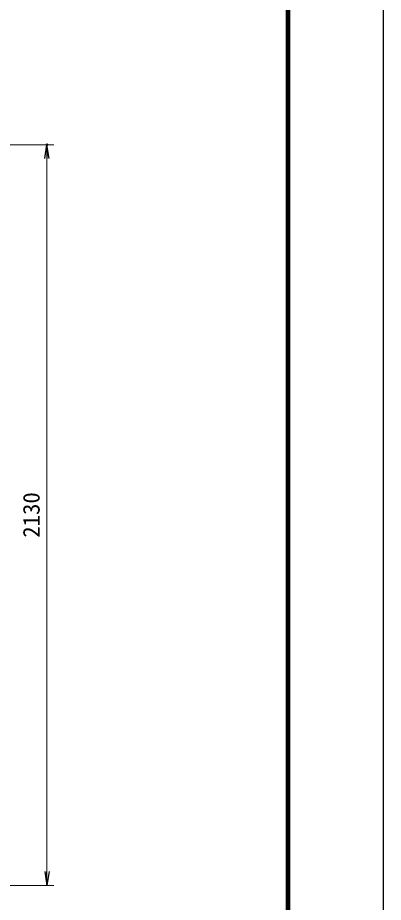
# Model space of a CAD drawing. Units: millimetres, scale not verified. Extents: x -4200 to 4200, y -2970 to 2970.
# Drawn here: x 3148 to 4200, y -892 to 1652 of the extents above; entities that cross this region are included whole.
import ezdxf
from ezdxf.enums import TextEntityAlignment as Align

# ---------------------------------------------------------------- set-up
doc = ezdxf.new("R2010")
doc.units = ezdxf.units.MM
doc.header["$LTSCALE"] = 10
doc.header["$PDMODE"] = 32
doc.header["$PDSIZE"] = 5
doc.layers.add('0-7_D-STR-DIM', color=7, linetype='Continuous', lineweight=13)
doc.layers.add('0-C_D-TTL', color=7, linetype='Continuous', lineweight=25)
doc.layers.add('0-8_0', color=7, linetype='Continuous')
doc.layers.add('0-9_Defpoints', color=8, linetype='Continuous')
doc.styles.add('ＭＳ ゴシック', font='')
doc.styles.get('ＭＳ ゴシック').set_extended_font_data('MS Gothic')

# ---------------------------------------------------------------- blocks, each defined once
blk = doc.blocks.new('_Open')
at = {"layer": '0-8_0'}
blk.add_line((-10, 1.667), (0, 0), dxfattribs=at)
blk.add_lwpolyline([(-10, -1.667), (0, 0), (-10, 0)], dxfattribs=at)

msp = doc.modelspace()

# ---------------------------------------------------------------- linework, layer by layer
at = {"layer": '0-7_D-STR-DIM'}
for p, q in [((2711.99, 1286.37), (3251.99, 1286.37)), ((3231.99, -803.63), (3231.99, 1246.37)), ((2292.24, -843.63), (3251.99, -843.63))]:
    msp.add_line(p, q, dxfattribs=at)
at = {"layer": '0-9_Defpoints'}
msp.add_point((3231.99, 1286.37), dxfattribs=at)
at = {"layer": '0-C_D-TTL', "color": 2}
msp.add_lwpolyline([(-4200, 2970), (4200, 2970), (4200, -2970), (-4200, -2970)], close=True, dxfattribs=at)
at = {"layer": '0-C_D-TTL'}
for points in [[(-3930, 2750), (3930, 2750), (3930, -2750), (-3930, -2750)], [(-3927.5, 2747.5), (3927.5, 2747.5), (3927.5, -2747.5), (-3927.5, -2747.5)], [(-3925, 2745), (3925, 2745), (3925, -2745), (-3925, -2745)], [(-3922.5, 2742.5), (3922.5, 2742.5), (3922.5, -2742.5), (-3922.5, -2742.5)], [(-3920, 2740), (3920, 2740), (3920, -2740), (-3920, -2740)]]:
    msp.add_lwpolyline(points, close=True, dxfattribs=at)

# ---------------------------------------------------------------- block references
at = {"layer": '0-7_D-STR-DIM', "xscale": 4, "yscale": 4}
for p, rotation in [((3231.99, 1286.37), 90), ((3231.99, -843.63), 270)]:
    msp.add_blockref('_Open', p, dxfattribs=dict(at, rotation=rotation))

# ---------------------------------------------------------------- texts
at = {"layer": '0-7_D-STR-DIM', "style": 'ＭＳ ゴシック'}
msp.add_text('2130', height=48.09, rotation=90, dxfattribs=at).set_placement((3225.24, 156.12), align=Align.BOTTOM_LEFT)

doc.saveas('drawing.dxf')
